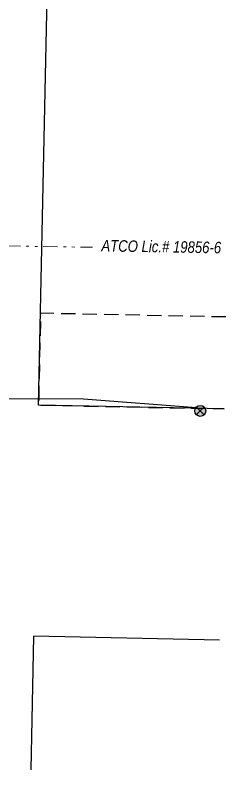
# Model space of a CAD drawing. Extents: x 408914 to 412362, y 6133812 to 6135729.
# Drawn here: x 410571.6 to 410590, y 6133812 to 6133877.6 of the extents above; entities that cross this region are included whole.
import ezdxf

# ---------------------------------------------------------------- set-up
doc = ezdxf.new("R2010")
doc.units = 0
doc.header["$LTSCALE"] = 5
for name, pattern in [('CENTERLINEX33', [6.5, 2.5, -1, 0.5, -1, 0.5, -1]), ('foc-FLOWLINE', [3.75, 2.5, -1.25]), ('POWERLINE5', [7.8, 2.4, -0.6, 0.6, -0.6, 0.6, -0.6, 2.4])]:
    doc.linetypes.add(name, pattern=pattern)
for name, color, linetype in [('AS-POWER-EXISTING', 72, 'POWERLINE5'), ('AS-POWER-OH-ATCO PIPELINES', 241, 'foc-OHPOWER'), ('F-EZE', 190, 'foc-FLOWLINE'), ('L-SEC', 7, 'Continuous')]:
    doc.layers.add(name, color=color, linetype=linetype)
doc.layers.add('EXISTING PIPE (EXIST OR HP)', color=240, linetype='CENTERLINEX33', lineweight=20)
doc.styles.add('80LS', font='ARIALNI.TTF', dxfattribs={"height": 10})
doc.styles.add('foc-LtypeFont', font='ARIALN.TTF', dxfattribs={"height": 7.35})
doc.linetypes.add('foc-OHPOWER', pattern='A,10,-1,["O/P",foc-LtypeFont,S=0.2,R=0,X=-0.5,Y=-0.75],-3.25', length=14.25)

# ---------------------------------------------------------------- blocks, each defined once
blk = doc.blocks.new('POWERPOLE')
h = blk.add_hatch(color=255)
edge = h.paths.add_edge_path()
edge.add_arc((0, 0), 0.96, 0, 360)
at = {"linetype": 'Continuous'}
for p, q in [((0.68, -0.68), (-0.68, 0.68)), ((-0.68, -0.68), (0.68, 0.68))]:
    blk.add_line(p, q, dxfattribs=at)
blk.add_circle((0, 0), 0.96, dxfattribs=at)

msp = doc.modelspace()

# ---------------------------------------------------------------- linework, layer by layer
at = {"layer": 'AS-POWER-OH-ATCO PIPELINES', "ltscale": 0.1, "flags": 128}
msp.add_lwpolyline([(410464.581, 6133845.229), (410465.4, 6133846.027), (410473.658, 6133845.891), (410486.821, 6133845.751), (410500.722, 6133845.72), (410514.928, 6133845.416), (410527.723, 6133845.166), (410528.288, 6133844.114), (410529.147, 6133844.924), (410539.72, 6133844.887), (410549.933, 6133844.559), (410560.337, 6133844.369), (410568.244, 6133844.285), (410577.586, 6133844.245), (410587.46, 6133843.505)], dxfattribs=at)
at = {"layer": 'EXISTING PIPE (EXIST OR HP)', "ltscale": 0.1, "flags": 128}
msp.add_lwpolyline([(410554.641, 6133857.771), (410555.74, 6133857.892), (410557.247, 6133858.175), (410570.162, 6133857.571), (410578.393, 6133857.436)], dxfattribs=at)
at = {"layer": 'F-EZE', "ltscale": 0.1, "flags": 128}
msp.add_lwpolyline([(410590.021, 6133851.378), (410573.851, 6133851.697), (410573.684, 6133843.702), (410589.863, 6133843.382)], dxfattribs=at)
at = {"layer": 'L-SEC'}
for p, q in [((410573.684, 6133843.702), (410575.758, 6133943.299)), ((410589.863, 6133843.382), (410573.684, 6133843.702)), ((410573.024, 6133811.975), (410573.266, 6133823.595)), ((410589.466, 6133823.274), (410573.266, 6133823.595))]:
    msp.add_line(p, q, dxfattribs=at)

# ---------------------------------------------------------------- block references
at = {"layer": 'AS-POWER-EXISTING', "color": 3, "xscale": 0.499798639999999, "yscale": 0.499798639999999, "zscale": 0.499798639999999}
msp.add_blockref('POWERPOLE', (410587.779, 6133843.206), dxfattribs=at)

# ---------------------------------------------------------------- texts
at = {"layer": 'EXISTING PIPE (EXIST OR HP)', "ltscale": 0.1, "insert": (410584.393, 6133857.996), "char_height": 0.9996, "width": 10.46758, "attachment_point": 2, "rotation": 359.06035, "style": '80LS'}
msp.add_mtext('ATCO Lic.# 19856-6', dxfattribs=at)

doc.saveas('drawing.dxf')
